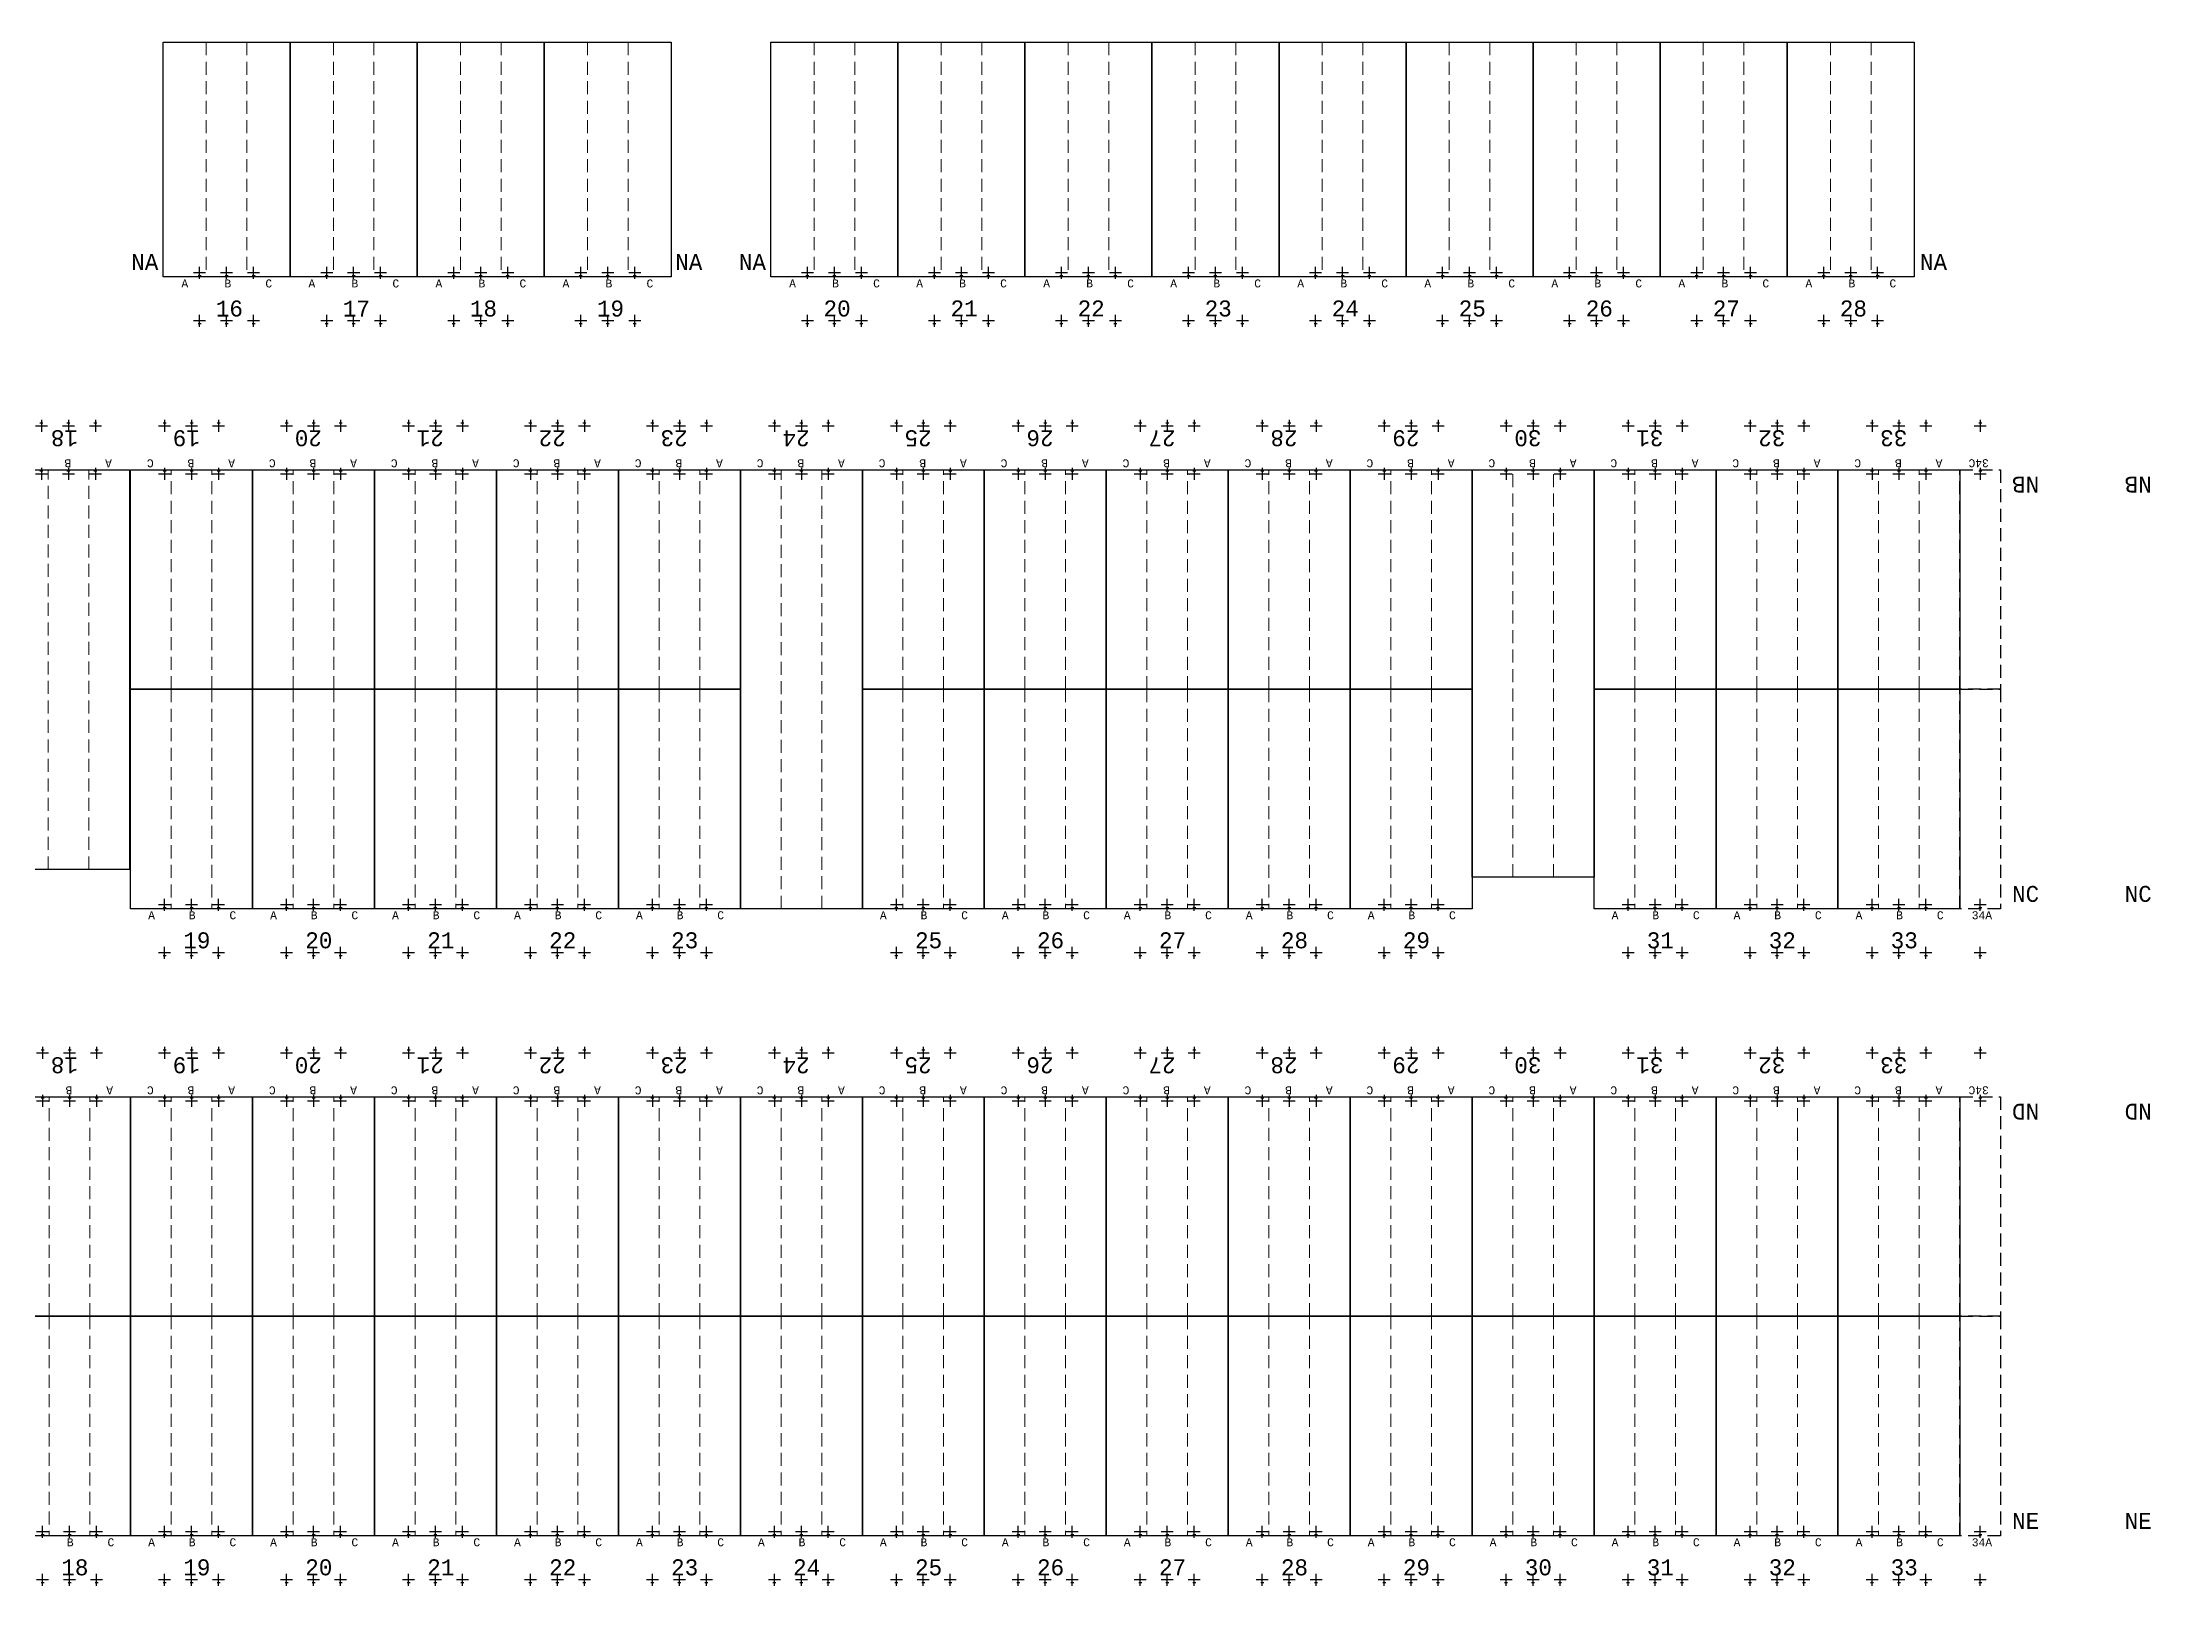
# Model space of a CAD drawing. Header units: millimetres. Extents: x 308165 to 657535, y 5096 to 173229.
# Drawn here: x 421550 to 474250, y 134648 to 173229 of the extents above; entities that cross this region are included whole.
import ezdxf

# ---------------------------------------------------------------- set-up
doc = ezdxf.new("R2010")
doc.units = ezdxf.units.MM
doc.linetypes.add('DASHED', pattern=[0.75, 0.5, -0.25])
for name, color, linetype in [('Bin location transponder', 250, 'Continuous'), ('WF exist equipment', 6, 'Continuous'), ('WF_numbers', 6, 'Continuous')]:
    doc.layers.add(name, color=color, linetype=linetype)
for name, color, linetype, lineweight in [('WF buffer', 1, 'DASHED', 30), ('WF transponder', 3, 'Continuous', 30), ('WF_bay', 5, 'Continuous', 30), ('WF_sketch_stock_areas', 30, 'Continuous', 30)]:
    doc.layers.add(name, color=color, linetype=linetype, lineweight=lineweight)
doc.styles.add('WF_txt', font='consola.ttf')

# ---------------------------------------------------------------- blocks, each defined once
blk = doc.blocks.new('Bin location transponder')
at = {"layer": 'Bin location transponder', "color": 3, "lineweight": 30}
for p, q in [((-600, 0), (600, 0)), ((-150, 300), (150, 300)), ((0, 600), (0, -600))]:
    blk.add_line(p, q, dxfattribs=at)
blk = doc.blocks.new('WF 10x18ft bay')
at = {"layer": 'WF_bay', "linetype": 'DASHED', "lineweight": 5, "ltscale": 650}
for p, q in [((1016, 5486), (1016, 0)), ((2032, 5486), (2032, 0))]:
    blk.add_line(p, q, dxfattribs=at)
at = {"layer": 'WF_bay'}
blk.add_lwpolyline([(0, 5486), (3048, 5486), (3048, 0), (0, 0)], close=True, dxfattribs=at)
at = {"layer": 'WF transponder', "xscale": 0.25, "yscale": 0.25, "zscale": 0.25, "rotation": 180.0000000062352}
for p in [(850, 100), (1524, 100), (2198, 100), (850, -1100), (1524, -1100), (2198, -1100)]:
    blk.add_blockref('Bin location transponder', p, dxfattribs=at)
at = {"layer": 'WF_numbers', "linetype": 'DASHED', "char_height": 200, "attachment_point": 1, "rotation": 0, "style": 'WF_txt'}
for s, insert in [('A', (439, -62, -723)), ('B', (1455, -62, -723)), ('C', (2471, -62, -723))]:
    blk.add_mtext_dynamic_manual_height_columns(s, width=423.53, gutter_width=2118, heights=[0], dxfattribs=dict(at, insert=insert))
blk = doc.blocks.new('WF 10x36ft bay')
at = {"layer": 'WF_bay', "linetype": 'DASHED', "lineweight": 5, "ltscale": 650}
for p, q in [((1016, 10973), (1016, 0)), ((2032, 10973), (2032, 0))]:
    blk.add_line(p, q, dxfattribs=at)
at = {"layer": 'WF_bay'}
blk.add_lwpolyline([(0, 10973), (3048, 10973), (3048, 0), (0, 0)], close=True, dxfattribs=at)
at = {"layer": 'WF transponder', "xscale": 0.25, "yscale": 0.25, "zscale": 0.25, "rotation": 180.0000000062352}
for p in [(850, 100), (1524, 100), (2198, 100), (850, -1100), (1524, -1100), (2198, -1100)]:
    blk.add_blockref('Bin location transponder', p, dxfattribs=at)
at = {"layer": 'WF_numbers', "linetype": 'DASHED', "char_height": 200, "attachment_point": 1, "rotation": 0, "style": 'WF_txt'}
for s, insert in [('A', (439, -62, -723)), ('B', (1455, -62, -723)), ('C', (2471, -62, -723))]:
    blk.add_mtext_dynamic_manual_height_columns(s, width=423.53, gutter_width=2118, heights=[0], dxfattribs=dict(at, insert=insert))
blk = doc.blocks.new('WF 40x216in buffer')
at = {"layer": 'WF buffer', "ltscale": 650}
blk.add_lwpolyline([(0, 5486), (1016, 5486), (1016, 0), (0, 0)], close=True, dxfattribs=at)
at = {"layer": 'WF transponder', "xscale": 0.25, "yscale": 0.25, "zscale": 0.25, "rotation": 180.0000000062352}
for p in [(508, 100), (508, -1100)]:
    blk.add_blockref('Bin location transponder', p, dxfattribs=at)
blk = doc.blocks.new('WF 125x231in bay')
at = {"layer": 'WF_bay', "linetype": 'DASHED', "lineweight": 5, "ltscale": 650}
for p, q in [((1079, 5867), (1079, 0)), ((2095, 5867), (2095, 0))]:
    blk.add_line(p, q, dxfattribs=at)
at = {"layer": 'WF_bay'}
blk.add_lwpolyline([(0, 5867), (3175, 5867), (3175, 0), (0, 0)], close=True, dxfattribs=at)
at = {"layer": 'WF transponder', "xscale": 0.25, "yscale": 0.25, "zscale": 0.25, "rotation": 180.0000000062352}
for p in [(913, 100), (1587, 100), (2261, 100), (913, -1100), (1587, -1100), (2261, -1100)]:
    blk.add_blockref('Bin location transponder', p, dxfattribs=at)
at = {"layer": 'WF_numbers', "linetype": 'DASHED', "char_height": 200, "attachment_point": 1, "rotation": 0, "style": 'WF_txt'}
for s, insert in [('A', (457, -62, -723)), ('B', (1532, -62, -723)), ('C', (2556, -62, -723))]:
    blk.add_mtext_dynamic_manual_height_columns(s, width=423.53, gutter_width=2118, heights=[0], dxfattribs=dict(at, insert=insert))
blk = doc.blocks.new('WF 10x34ft bay')
at = {"layer": 'WF_bay', "linetype": 'DASHED', "lineweight": 5, "ltscale": 650}
for p, q in [((1143863, 971520, -162219), (1143863, 981510, -162219)), ((1144879, 971520, -162219), (1144879, 981510, -162219))]:
    blk.add_line(p, q, dxfattribs=at)
at = {"layer": 'WF_bay', "elevation": -162219}
blk.add_lwpolyline([(1145895, 971520), (1142847, 971520), (1142847, 981510), (1145895, 981510)], close=True, dxfattribs=at)
at = {"layer": 'WF transponder', "xscale": 0.25, "yscale": 0.25, "zscale": 0.25}
for p in [(1143697, 982610, -162219), (1144371, 982610, -162219), (1145045, 982610, -162219), (1143697, 981410, -162219), (1144371, 981410, -162219), (1145045, 981410, -162219)]:
    blk.add_blockref('Bin location transponder', p, dxfattribs=at)
at = {"layer": 'WF_numbers', "linetype": 'DASHED', "char_height": 200, "attachment_point": 1, "rotation": 180, "style": 'WF_txt'}
for s, insert in [('C', (1143424, 981572, -162943)), ('B', (1144440, 981572, -162943)), ('A', (1145456, 981572, -162943))]:
    blk.add_mtext_dynamic_manual_height_columns(s, width=423.53, gutter_width=2118, heights=[0], dxfattribs=dict(at, insert=insert))
blk = doc.blocks.new('WF 10x33ft bay')
at = {"layer": 'WF_bay', "linetype": 'DASHED', "lineweight": 5, "ltscale": 650}
for p, q in [((1217015, 971328, -162219), (1217015, 981510, -162219)), ((1218031, 971328, -162219), (1218031, 981510, -162219))]:
    blk.add_line(p, q, dxfattribs=at)
at = {"layer": 'WF_bay', "elevation": -162219}
blk.add_lwpolyline([(1219047, 971328), (1215999, 971328), (1215999, 981510), (1219047, 981510)], close=True, dxfattribs=at)

msp = doc.modelspace()

# ---------------------------------------------------------------- block references
at = {"layer": 'WF exist equipment', "color": 7, "true_color": 0xffffff}
for name, p in [('WF 10x34ft bay', (-722164, -818968)), ('WF 10x33ft bay', (-758711, -818968))]:
    msp.add_blockref(name, p, dxfattribs=at)
at = {"layer": 'WF transponder', "xscale": 0.25, "yscale": 0.25, "zscale": 0.25}
for p in [(458138, 163642, -162219), (458812, 163642, -162219), (459486, 163642, -162219), (458138, 162442, -162219), (458812, 162442, -162219), (459486, 162442, -162219)]:
    msp.add_blockref('Bin location transponder', p, dxfattribs=at)
at = {"layer": 'WF_sketch_stock_areas'}
for name, p in [('WF 125x231in bay', (424573, 167360, -162219)), ('WF 125x231in bay', (427748, 167360, -162219)), ('WF 125x231in bay', (430923, 167360, -162219)), ('WF 125x231in bay', (434098, 167360, -162219)), ('WF 125x231in bay', (439762, 167361, -162219)), ('WF 125x231in bay', (442937, 167361, -162219)), ('WF 125x231in bay', (446112, 167361, -162219)), ('WF 125x231in bay', (449287, 167361, -162219)), ('WF 125x231in bay', (452462, 167361, -162219)), ('WF 125x231in bay', (455637, 167361, -162219)), ('WF 125x231in bay', (458812, 167361, -162219)), ('WF 125x231in bay', (461987, 167361, -162219)), ('WF 125x231in bay', (465162, 167361, -162219)), ('WF 10x18ft bay', (423760, 151569, -162219)), ('WF 10x18ft bay', (426808, 151569, -162219)), ('WF 10x18ft bay', (429856, 151569, -162219)), ('WF 10x18ft bay', (432904, 151569, -162219)), ('WF 10x18ft bay', (435952, 151569, -162219)), ('WF 10x18ft bay', (442048, 151569, -162219)), ('WF 10x18ft bay', (445096, 151569, -162219)), ('WF 10x18ft bay', (448144, 151569, -162219)), ('WF 10x18ft bay', (451192, 151569, -162219)), ('WF 10x18ft bay', (454240, 151569, -162219)), ('WF 10x18ft bay', (460336, 151569, -162219)), ('WF 10x18ft bay', (463384, 151569, -162219)), ('WF 10x18ft bay', (466432, 151569, -162219)), ('WF 40x216in buffer', (469480, 151569, -162219)), ('WF 10x18ft bay', (420712, 135898, -162219)), ('WF 10x18ft bay', (423760, 135898, -162219)), ('WF 10x18ft bay', (426808, 135898, -162219)), ('WF 10x18ft bay', (429856, 135898, -162219)), ('WF 10x18ft bay', (432904, 135898, -162219)), ('WF 10x18ft bay', (435952, 135898, -162219)), ('WF 10x18ft bay', (439000, 135898, -162219)), ('WF 10x18ft bay', (442048, 135898, -162219)), ('WF 10x18ft bay', (445096, 135898, -162219)), ('WF 10x18ft bay', (448144, 135898, -162219)), ('WF 10x18ft bay', (451192, 135898, -162219)), ('WF 10x18ft bay', (454240, 135898, -162219)), ('WF 10x18ft bay', (457288, 135898, -162219)), ('WF 10x18ft bay', (460336, 135898, -162219)), ('WF 10x18ft bay', (463384, 135898, -162219)), ('WF 10x18ft bay', (466432, 135898, -162219)), ('WF 40x216in buffer', (469480, 135898, -162219))]:
    msp.add_blockref(name, p, dxfattribs=at)
for name, p, rotation in [('WF 10x18ft bay', (426808, 162542, -162219), 179.9999999999069), ('WF 10x18ft bay', (429856, 162542, -162219), 179.9999999999069), ('WF 10x18ft bay', (432904, 162542, -162219), 179.9999999999069), ('WF 10x18ft bay', (435952, 162542, -162219), 179.9999999999069), ('WF 10x18ft bay', (439000, 162542, -162219), 179.9999999999069), ('WF 10x36ft bay', (442048, 162542, -162219), 180.0000000000523), ('WF 10x18ft bay', (445096, 162542, -162219), 179.9999999999069), ('WF 10x18ft bay', (448144, 162542, -162219), 179.9999999999069), ('WF 10x18ft bay', (451192, 162542, -162219), 179.9999999999069), ('WF 10x18ft bay', (454240, 162542, -162219), 179.9999999999069), ('WF 10x18ft bay', (457288, 162542, -162219), 179.9999999999069), ('WF 10x18ft bay', (463384, 162542, -162219), 179.9999999999069), ('WF 10x18ft bay', (466432, 162542, -162219), 179.9999999999069), ('WF 10x18ft bay', (469480, 162542, -162219), 179.9999999999069), ('WF 40x216in buffer', (470496, 162542, -162219), 180.0000000000938), ('WF 10x18ft bay', (423760, 146870, -162219), 179.9999999999069), ('WF 10x18ft bay', (426808, 146870, -162219), 179.9999999999069), ('WF 10x18ft bay', (429856, 146870, -162219), 179.9999999999069), ('WF 10x18ft bay', (432904, 146870, -162219), 179.9999999999069), ('WF 10x18ft bay', (435952, 146870, -162219), 179.9999999999069), ('WF 10x18ft bay', (439000, 146870, -162219), 179.9999999999069), ('WF 10x18ft bay', (442048, 146870, -162219), 179.9999999999069), ('WF 10x18ft bay', (445096, 146870, -162219), 179.9999999999069), ('WF 10x18ft bay', (448144, 146870, -162219), 179.9999999999069), ('WF 10x18ft bay', (451192, 146870, -162219), 179.9999999999069), ('WF 10x18ft bay', (454240, 146870, -162219), 179.9999999999069), ('WF 10x18ft bay', (457288, 146870, -162219), 179.9999999999069), ('WF 10x18ft bay', (460336, 146870, -162219), 179.9999999999069), ('WF 10x18ft bay', (463384, 146870, -162219), 179.9999999999069), ('WF 10x18ft bay', (466432, 146870, -162219), 179.9999999999069), ('WF 10x18ft bay', (469480, 146870, -162219), 179.9999999999069), ('WF 40x216in buffer', (470496, 146870, -162219), 180.0000000000252)]:
    msp.add_blockref(name, p, dxfattribs=dict(at, rotation=rotation))

# ---------------------------------------------------------------- texts
at = {"layer": 'WF_numbers', "linetype": 'DASHED', "char_height": 400, "style": 'WF_txt'}
for s, insert, attachment_point in [('NA', (424453, 167932, -324439), 3), ('NA', (438050, 167932, -324439), 3), ('NA', (439640, 167932, -324439), 3), ('NA', (469158, 167932, -324439), 3), ('16', (425890, 166772, -162219), 1), ('17', (429065, 166772, -162219), 1), ('18', (432240, 166772, -162219), 1), ('19', (435415, 166772, -162219), 1), ('20', (441078, 166773, -162219), 1), ('21', (444253, 166773, -162219), 1), ('22', (447428, 166773, -162219), 1), ('23', (450603, 166773, -162219), 1), ('24', (453778, 166773, -162219), 1), ('25', (456953, 166773, -162219), 1), ('26', (460128, 166773, -162219), 1), ('27', (463303, 166773, -162219), 1), ('28', (466478, 166773, -162219), 1), ('NC', (470782, 152142, -486658), 1), ('NC', (474274, 152142, -324439), 3), ('19', (425077, 150981, -162219), 1), ('20', (428125, 150981, -162219), 1), ('21', (431173, 150981, -162219), 1), ('22', (434221, 150981, -162219), 1), ('23', (437269, 150981, -162219), 1), ('25', (443365, 150981, -162219), 1), ('26', (446413, 150981, -162219), 1), ('27', (449461, 150981, -162219), 1), ('28', (452509, 150981, -162219), 1), ('29', (455557, 150981, -162219), 1), ('31', (461653, 150981, -162219), 1), ('32', (464701, 150981, -162219), 1), ('33', (467749, 150981, -162219), 1), ('NE', (470782, 136470, -486658), 1), ('NE', (474274, 136470, -324439), 3), ('18', (422029, 135310, -162219), 1), ('19', (425077, 135310, -162219), 1), ('20', (428125, 135310, -162219), 1), ('21', (431173, 135310, -162219), 1), ('22', (434221, 135310, -162219), 1), ('23', (437269, 135310, -162219), 1), ('24', (440317, 135310, -162219), 1), ('25', (443365, 135310, -162219), 1), ('26', (446413, 135310, -162219), 1), ('27', (449461, 135310, -162219), 1), ('28', (452509, 135310, -162219), 1), ('29', (455557, 135310, -162219), 1), ('30', (458605, 135310, -162219), 1), ('31', (461653, 135310, -162219), 1), ('32', (464701, 135310, -162219), 1), ('33', (467749, 135310, -162219), 1)]:
    msp.add_mtext_dynamic_manual_height_columns(s, width=423.53, gutter_width=2118, heights=[0], dxfattribs=dict(at, insert=insert, attachment_point=attachment_point))
at = {"layer": 'WF_numbers', "linetype": 'DASHED', "style": 'WF_txt'}
for s, insert, char_height, attachment_point, rotation in [('18', (422444, 163130, -162219), 400, 1, 180), ('19', (425492, 163130, -162219), 400, 1, 180), ('20', (428540, 163130, -162219), 400, 1, 180), ('21', (431588, 163130, -162219), 400, 1, 180), ('22', (434636, 163130, -162219), 400, 1, 180), ('23', (437684, 163130, -162219), 400, 1, 180), ('24', (440732, 163130, -162219), 400, 1, 180), ('25', (443780, 163130, -162219), 400, 1, 180), ('26', (446828, 163130, -162219), 400, 1, 180), ('27', (449876, 163130, -162219), 400, 1, 180), ('28', (452924, 163130, -162219), 400, 1, 180), ('29', (455972, 163130, -162219), 400, 1, 180), ('30', (459020, 163130, -162219), 400, 1, 180), ('31', (462068, 163130, -162219), 400, 1, 180), ('32', (465116, 163130, -162219), 400, 1, 180), ('33', (468164, 163130, -162219), 400, 1, 180), ('C', (457865, 162605, -162943), 200, 1, 180), ('B', (458881, 162605, -162943), 200, 1, 180), ('A', (459897, 162605, -162943), 200, 1, 180), ('34C', (470202, 162605, -162943), 200, 1, 180), ('NB', (470782, 161970, -486658), 400, 3, 180), ('NB', (474274, 161970, -324439), 400, 1, 180), ('34A', (469775, 151507, -162943), 200, 1, 0), ('18', (422444, 147458, -162219), 400, 1, 180), ('19', (425492, 147458, -162219), 400, 1, 180), ('20', (428540, 147458, -162219), 400, 1, 180), ('21', (431588, 147458, -162219), 400, 1, 180), ('22', (434636, 147458, -162219), 400, 1, 180), ('23', (437684, 147458, -162219), 400, 1, 180), ('24', (440732, 147458, -162219), 400, 1, 180), ('25', (443780, 147458, -162219), 400, 1, 180), ('26', (446828, 147458, -162219), 400, 1, 180), ('27', (449876, 147458, -162219), 400, 1, 180), ('28', (452924, 147458, -162219), 400, 1, 180), ('29', (455972, 147458, -162219), 400, 1, 180), ('30', (459020, 147458, -162219), 400, 1, 180), ('31', (462068, 147458, -162219), 400, 1, 180), ('32', (465116, 147458, -162219), 400, 1, 180), ('33', (468164, 147458, -162219), 400, 1, 180), ('34C', (470202, 146933, -162943), 200, 1, 180), ('ND', (470782, 146298, -486658), 400, 3, 180), ('ND', (474274, 146298, -324439), 400, 1, 180), ('34A', (469775, 135835, -162943), 200, 1, 0)]:
    msp.add_mtext_dynamic_manual_height_columns(s, width=423.53, gutter_width=2118, heights=[0], dxfattribs=dict(at, insert=insert, char_height=char_height, attachment_point=attachment_point, rotation=rotation))

doc.saveas('drawing.dxf')
